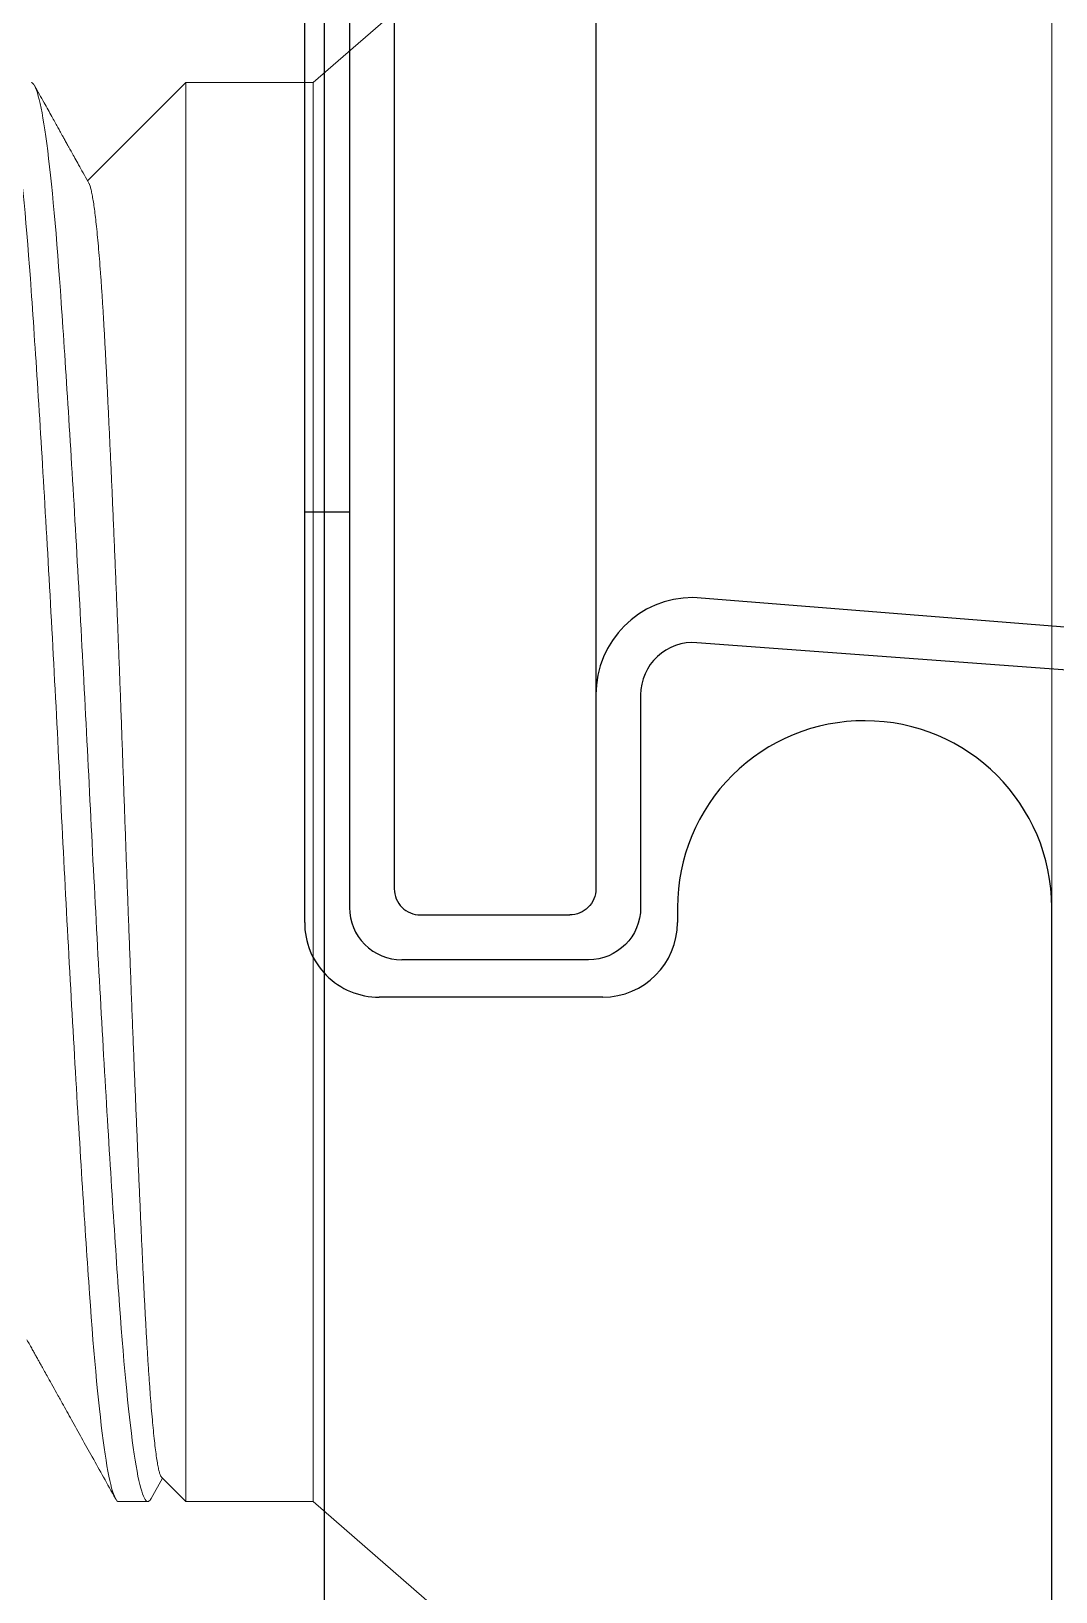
# Model space of a CAD drawing. Extents: x -82 to 113, y -82 to 93.
# Drawn here: x 7.3877 to 7.525, y 71.21 to 71.419 of the extents above; entities that cross this region are included whole.
import ezdxf

# ---------------------------------------------------------------- set-up
doc = ezdxf.new("R2010")
doc.units = 0
doc.header["$MEASUREMENT"] = 0
doc.linetypes.add('SLD-Solid', pattern=[0])
doc.layers.get('0').update_dxf_attribs({"linetype": 'CONTINUOUS'})
for name, color, linetype in [('1', 7, 'CONTINUOUS'), ('INERTIA', 7, 'CONTINUOUS'), ('VENT', 5, 'CONTINUOUS')]:
    doc.layers.add(name, color=color, linetype=linetype)

# ---------------------------------------------------------------- blocks, each defined once
blk = doc.blocks.new('Q250T190')
for p, q in [((-0.06300049999998691, 0.1809999999999974), (-0.05253921128166894, 0.04051983721100072)), ((-0.05700050000001511, 0.1809999999999974), (-0.04650049999997918, 0.03999999999999915)), ((0.06300049999998691, 0.1809999999999974), (0.05253921128166894, 0.04051983721100072)), ((0.05700050000001511, 0.1797619999999966), (0.05700050000001511, 0.1718690000000009)), ((0.05700050000001511, 0.1718690000000009), (0.04650049999997918, 0.03999999999999915)), ((-0.08800050000002102, 0.03300000000000125), (-0.05951988240082073, 0.03300000000000125)), ((0.05951988240082073, 0.03300000000000125), (0.08800050000002102, 0.03300000000000125)), ((-0.09500049999996918, 0.0009999999999976694), (-0.09500049999996918, 0.02599999999999625)), ((-0.05950050000001283, 0.02700000000000102), (-0.08549949999996898, 0.02700000000000102)), ((-0.05950050000001283, 0.02700000000000102), (0.08549950000002582, 0.02700000000000102)), ((0.09500050000002602, 0.02599999999999625), (0.09500050000002602, 0.0009999999999976694)), ((-0.0889994999999999, 0.02349999999999852), (-0.0889994999999999, 0.003500000000002501)), ((0.0889994999999999, 0.003500000000002501), (0.0889994999999999, 0.02349999999999852)), ((-0.08549949999996898, 0), (0.08549950000002582, 0)), ((-0.03500050000002375, -0.006000000000000227), (-0.04099949999999808, 0)), ((-0.03500050000002375, -0.006000000000000227), (-0.03500050000002375, 0)), ((-0.08800050000002102, -0.006000000000000227), (-0.04099949999999808, -0.006000000000000227)), ((-0.03500050000002375, -0.01200000000000045), (-0.04099949999999808, -0.006000000000000227)), ((-0.03500050000002375, -0.006000000000000227), (0.08800050000002102, -0.006000000000000227)), ((0.03499950000002627, -0.01200000000000045), (0.03499950000002627, -0.006000000000000227)), ((0.03499950000002627, -0.01200000000000045), (-0.03500050000002375, -0.01200000000000045))]:
    blk.add_line(p, q)
for centre, radius, start, end in [((-4.999999987376214e-07, 0.1809999999999974), 0.063, 0, 180), ((-4.999999987376214e-07, 0.180380999999997), 0.057003, 359.3779300000001, 179.3779139999998), ((-0.05951988240082073, 0.03999999999999915), 0.006999999999999999, 270, 4.258846122170237), ((0.05950050000001283, 0.03999999999999915), 0.013, 180, 270), ((0.05951988240082073, 0.03999999999999915), 0.006999999999999999, 175.7411538778298, 270), ((-0.08800050000002102, 0.02599999999999625), 0.007, 90, 180.0000149999999), ((-0.08549949999996898, 0.02349999999999852), 0.0035, 90, 179.9999850000001), ((-0.08549949999996898, 0.003500000000002501), 0.0035, 180, 270), ((0.08549950000002582, 0.003500000000002501), 0.0035, 270, 0), ((-0.08800050000002102, 0.0009999999999976694), 0.007, 180, 270), ((0.08800050000002102, 0.0009999999999976694), 0.007, 270, 0)]:
    blk.add_arc(centre, radius, start, end)
at = {"extrusion": (0, 0, -1)}
for centre, radius, start, end in [((0.05950050000001283, 0.03999999999999915), 0.013, 180, 270.0000610000009), ((-0.08800050000002102, 0.02599999999999625), 0.007, 90, 179.9999850000001), ((-0.08549950000002582, 0.02349999999999852), 0.0035, 90, 180.0000149999999)]:
    blk.add_arc(centre, radius, start, end, dxfattribs=at)
blk = doc.blocks.new('no 10 1 in')
at = {"color": 7, "linetype": 'SLD-Solid', "lineweight": 15}
for p, q in [((0.09893168609107761, 0.09499999921857238), (0, 0.1809999940726215)), ((0, 0.1809999940726215), (0, -0.1809999940726215)), ((0.1160000032913899, 0.09499999921857238), (0.09893168609107761, 0.09499999921857238)), ((0.09893168609107761, 0.09499999921857238), (0.09893168609107761, 0)), ((0.1192819508728462, 0.09171804963193608), (0.1160000032913899, 0.09499999921857238)), ((0.1160000032913899, -0.09499999921857238), (0.1160000032913899, 0.09499999921857238)), ((0.1206509182875948, 0.09459576305501116), (0.1191318802366936, 0.09186812456492532)), ((0.125000003072671, 0.09499999921857238), (0.1210937534063419, 0.09499999921857238)), ((0.09893168609107761, 0), (0.09893168609107761, -0.09499999921857238)), ((0.1160000032913899, -0.09499999921857238), (0.1291665784817155, -0.08183342631994606)), ((0, -0.1809999940726215), (0.09893168609107761, -0.09499999921857238)), ((0.09893168609107761, -0.09499999921857238), (0.1160000032913899, -0.09499999921857238))]:
    blk.add_line(p, q, dxfattribs=at)
for points, knots in [([(0.1210937534063419, 0.09499999921857238), (0.1210302985119824, 0.09498309724429532), (0.1209029292930381, 0.09494917092099797), (0.1207547127455655, 0.09479091560800157), (0.1206696613779172, 0.09461829692092749), (0.1206505825622912, 0.09457957490867841)], [0, 0, 0, 0, 0.435061173984304, 0.8732723060760539, 0.9999999999999999, 0.9999999999999999, 0.9999999999999999, 0.9999999999999999]), ([(0.1367187532914045, -0.09499999999999886), (0.1361172692207901, -0.09499999999999886), (0.1354424291572514, -0.0925895185295218), (0.1340888274256145, -0.08294759264762774), (0.1334139873620757, -0.07574408246503594), (0.1322110192207901, -0.05860620596040178), (0.1315361791572514, -0.04799376019042256), (0.1301825774256145, -0.0247160919589362), (0.1295077373620757, -0.01211830869155506), (0.1283047692207901, 0.01211830869155506), (0.1276299291572514, 0.0247160919589362), (0.1262763274256145, 0.04799376019042256), (0.1256014873620757, 0.05860620596041599), (0.1243985192207901, 0.07574408246503594), (0.1237236791572514, 0.08294759264762774), (0.1223700774256145, 0.0925895185295218), (0.1216952373620757, 0.09499999999999886), (0.1210937532914045, 0.09499999999999886)], [0, 0, 0, 0, 0.1250000000000001, 0.1250000000000001, 0.2500000000000002, 0.2500000000000002, 0.3750000000000003, 0.3750000000000003, 0.5000000000000003, 0.5000000000000003, 0.6250000000000003, 0.6250000000000003, 0.7500000000000003, 0.7500000000000003, 0.8750000000000002, 0.8750000000000002, 1, 1, 1, 1]), ([(0.1406250032914045, -0.09499999999999886), (0.1400235192207901, -0.09499999999999886), (0.1393486791572514, -0.0925895185295218), (0.1379950774256145, -0.08294759264761353), (0.1373202373620757, -0.07574408246503594), (0.1361172692207901, -0.05860620596040178), (0.1354424291572514, -0.04799376019042256), (0.1340888274256145, -0.0247160919589362), (0.1334139873620757, -0.01211830869155506), (0.1322110192207901, 0.01211830869155506), (0.1315361791572514, 0.0247160919589362), (0.1301825774256145, 0.04799376019042256), (0.1295077373620757, 0.05860620596041599), (0.1283047692207901, 0.07574408246503594), (0.1276299291572514, 0.08294759264762774), (0.1262763274256145, 0.0925895185295218), (0.1256014873620757, 0.09499999999999886), (0.1250000032914045, 0.09499999999999886)], [0, 0, 0, 0, 0.125, 0.125, 0.25, 0.25, 0.375, 0.375, 0.5, 0.5, 0.625, 0.625, 0.75, 0.75, 0.875, 0.875, 1, 1, 1, 1]), ([(0.1372946504188235, 0.07333238077474391), (0.1371645072225078, 0.07356549839026627), (0.1369230111387196, 0.0739980756804357), (0.1365890035674511, 0.07459647151263482), (0.1363051987678432, 0.07510496540334088), (0.1360754578246315, 0.07551663836157729), (0.1359005902908734, 0.0758299979661956), (0.1357677875783452, 0.07606798720257757), (0.1356506121049392, 0.07627798526490892), (0.135525646336248, 0.07650194451315429), (0.1353164058539846, 0.07687696754655349), (0.1350055989323664, 0.07743405240330503), (0.13454228169104, 0.07826461329324275), (0.1339732632928303, 0.0792848071065464), (0.1332941651596684, 0.08050255761764902), (0.1323941087020444, 0.08211686698913923), (0.1312751652465067, 0.08412426086508162), (0.1299350777662767, 0.08652915910516867), (0.1285116226984542, 0.08908442491744495), (0.1270047919339277, 0.09179013642496159), (0.1259726997507755, 0.09364400886600777), (0.1254426889482829, 0.0945960288852632)], [0, 0, 0, 0, 0.03290063820474807, 0.06105102305376274, 0.08444994757806369, 0.1046618093595616, 0.1191469113177272, 0.1286712173141308, 0.1382463315830779, 0.1487810725972289, 0.1602757954310777, 0.1911681366571782, 0.2273950900273147, 0.2774793520554275, 0.3351271102266535, 0.39922389917364, 0.5052496131429683, 0.6183344065712181, 0.7384833243295506, 0.8657032139345467, 1, 1, 1, 1]), ([(0.1192773332178945, 0.091713438851869), (0.1193146216024843, 0.09166791738503832), (0.1193948068207078, 0.09157002768591838), (0.1195201627170945, 0.09121905130429298), (0.1196528415150624, 0.0907047793114657), (0.1197887740789838, 0.09001621590553555), (0.1199278218637687, 0.08915268663631082), (0.1200696462423707, 0.08810963402066818), (0.1202125843303179, 0.08689882798448423), (0.120353643117312, 0.08554810305075478), (0.1204925597472197, 0.08406912819080503), (0.120629107417642, 0.08247531315575429), (0.1207656940475772, 0.08074151895860382), (0.1209033681536198, 0.07885286230722954), (0.1210419148264918, 0.076806390394907), (0.1211811132286584, 0.07460167320977007), (0.1213192726681882, 0.07226316210946493), (0.1214550462079842, 0.06981889986604983), (0.1215872888543004, 0.06727670204263347), (0.1217164767021472, 0.06464467804013907), (0.1218454080631659, 0.06190241698715226), (0.1219766101223172, 0.05902576010981875), (0.1221114066744917, 0.05601353905836959), (0.122249527526435, 0.05286805041217235), (0.1223893784030565, 0.04962624901784807), (0.1225284136969549, 0.04634806328550667), (0.122666356602565, 0.04304310332450711), (0.1228029473165293, 0.03972106468249592), (0.1229401715541485, 0.0363347087035919), (0.1230791127410953, 0.03285684792163579), (0.1232195870896362, 0.02929021739723225), (0.123361368537303, 0.02563909185377611), (0.1235027895571648, 0.02194596756035594), (0.1236417781370278, 0.01826538532708355), (0.1237781382320691, 0.01460437296447026), (0.12391170537893, 0.01096938546976389), (0.1240439911788371, 0.007320742126026403), (0.1241758458635331, 0.003629832094148355), (0.1243075913380949, -9.828264376210427e-05), (0.1244408978456022, -0.003857478380638213), (0.1245752880326449, -0.007603473303845476), (0.1247102808940213, -0.01127927192536049), (0.1248459499468595, -0.01487958065681028), (0.1249811275738466, -0.01840087753419084), (0.1251175793047992, -0.02188388265147978), (0.1252563590366549, -0.02535585186046774), (0.125397323319703, -0.02880956657445211), (0.125540263878861, -0.03223789773703345), (0.1256834772439106, -0.03559939805988677), (0.1258244195383327, -0.03883528092319466), (0.1259628704984834, -0.0419438515850743), (0.1260986572530669, -0.04492564949217126), (0.1262336840810576, -0.0478248825415335), (0.1263691590538656, -0.050662706368513), (0.1265041041908717, -0.05343175168422931), (0.1266384615101401, -0.05612502143227971), (0.1267719193448897, -0.05870979499016471), (0.1269034232870467, -0.06115485043497415), (0.1270349397210566, -0.06345792037352282), (0.1271674383834238, -0.06561965771406619), (0.1273016843012442, -0.06765978235870307), (0.1274388906095965, -0.06959328710581758), (0.1275789146563397, -0.07141162930011546), (0.1277215721524385, -0.07310801112808463), (0.1278651436331302, -0.07466066853331199), (0.1280066124260202, -0.07603942988291124), (0.1281457254200404, -0.07725059564938874), (0.1282822626458255, -0.07830297283993559), (0.1284186657389341, -0.07921859762055306), (0.1285559611587814, -0.08000171579953985), (0.1286939782517038, -0.08064989702391756), (0.1288322952209455, -0.08114127087584677), (0.1289328790702484, -0.0814273087511026), (0.1289867713766171, -0.08150257464177457), (0.1289954307712833, -0.0815146683355863)], [0, 0, 0, 0, 0.01274810360013985, 0.02741361632103769, 0.04207906373775332, 0.05673113239329888, 0.07183379206667964, 0.08695112620546049, 0.1020684520430676, 0.1171710988010843, 0.1314309685850351, 0.145703173806317, 0.1599753831780838, 0.1742352443800234, 0.1889096000639071, 0.2035973927122133, 0.2182851890951367, 0.2329595454527158, 0.2472138352548396, 0.2614806387772873, 0.2757469964523412, 0.2900006867958502, 0.3046847304100086, 0.3193830410363586, 0.3340813403849713, 0.3487653912467179, 0.3627503164733215, 0.3767475473027144, 0.3907447958443945, 0.404729717279998, 0.4191286185589755, 0.4335409707962595, 0.4479533189370155, 0.4623522191484314, 0.4762102312908076, 0.4900802221381806, 0.5039502192612988, 0.5178082286610536, 0.5320747459920375, 0.5463548584149827, 0.5606345720205372, 0.5749005381420338, 0.5886101874191778, 0.6023321181819631, 0.6160540593304541, 0.6297637062848169, 0.6438870055239069, 0.6580237588354758, 0.672160505502561, 0.6862838052410006, 0.699746395492869, 0.7132206289644383, 0.7266948526030947, 0.7401574507326711, 0.7540115331668689, 0.7678783768987815, 0.7817449348513653, 0.795598610459167, 0.8090315711959007, 0.8224768008743554, 0.8359220250829451, 0.8493549890288594, 0.8632013819365078, 0.877061235990445, 0.8909210845455678, 0.9047674838433405, 0.9178346818329731, 0.9309131658333233, 0.9439916595565265, 0.9570588402803455, 0.9705054828923618, 0.9839644520535215, 0.9974234144413182, 0.9999999999999999, 0.9999999999999999, 0.9999999999999999, 0.9999999999999999]), ([(0.1289904223916665, -0.08151745497006857), (0.1290251192251617, -0.08157968667509863), (0.1292855681720084, -0.08204682388635831), (0.1297431791526833, -0.08286774640899353), (0.1303347199305449, -0.08392905949527574), (0.1308406576440575, -0.08483689253702664), (0.1312609760450414, -0.08559120057546465), (0.1315748864386705, -0.08615457149916494), (0.1317989724882409, -0.08655677578610721), (0.1319596455123246, -0.08684515264553738), (0.1321050123642067, -0.08710608778524431), (0.1322457997981701, -0.08735880095207449), (0.1323829700464216, -0.08760502341925758), (0.1325325034870843, -0.08787345618603126), (0.1327110247137284, -0.08819391623757156), (0.1329409764060756, -0.08860674317642747), (0.1332288956357957, -0.08912364121309224), (0.1335806536480959, -0.08975521220564531), (0.1339962691771461, -0.09050147008312592), (0.1344757220830388, -0.09136244449328501), (0.1350190352766845, -0.092338155979931), (0.1356261845101017, -0.09342864374163184), (0.1360522037697933, -0.09419390302031161), (0.1362758628129654, -0.09459566222284366)], [0, 0, 0, 0, 0.01427789978936807, 0.1071758886622728, 0.1883401222248437, 0.2577660404242269, 0.3154508985250017, 0.361390284561651, 0.3870119773230735, 0.4077202525100382, 0.4275460263671825, 0.4468695459335688, 0.4656908848891401, 0.4840268444213854, 0.5084435816135948, 0.5391993541557516, 0.5787205948909063, 0.6270088070602319, 0.684064525746297, 0.7498899548987402, 0.8244857597226128, 0.9078554639329799, 0.9999999999999999, 0.9999999999999999, 0.9999999999999999, 0.9999999999999999])]:
    blk.add_open_spline(points, degree=3, knots=knots, dxfattribs=at)
blk = doc.blocks.new('HINGENEW00NEW00NEW00NEW00NEW00N')
at = {"layer": '1', "color": 1, "linetype": 'Continuous'}
blk.add_line((0.2525354271, -0.097401581), (0.2525354271, -0.68401571), dxfattribs=at)
blk = doc.blocks.new('3203-1_Sash_Component')
for p, q in [((1.318985377848691, 3.063978293318272), (0.2999987975794511, 3.063978293318272)), ((0.2999988015681538, 3.01385804987406), (0.3019988015681065, 3.01385804987406)), ((0.3119988015680975, 3.003858049874069), (0.3119988015684385, 2.973889258589751)), ((0.3019987856094304, 2.963929634558512), (0.1219988047526386, 2.963929634558398))]:
    blk.add_line(p, q)
for centre, radius, start, end in [((0.2999987975794796, 3.038978293318153), 0.02500000000011937, 90.00000000006513, 179.9999999999349), ((0.2999990071742265, 3.038858546251233), 0.02500049637801795, 179.7255643377633, 269.9995287949476), ((0.3019988015681065, 3.003858049874069), 0.009999999999990905, 0, 90), ((0.3020673924958848, 2.9738608472973), 0.009931449711292986, 269.6041951156529, 0.1639085345673489)]:
    blk.add_arc(centre, radius, start, end)
blk = doc.blocks.new('3203_Sash_Assembly')
blk.add_blockref('3203-1_Sash_Component', (0, 0))

msp = doc.modelspace()

# ---------------------------------------------------------------- block references
at = {"rotation": 270}
msp.add_blockref('Q250T190', (7.436368111461861, 71.3896629984705), dxfattribs=at)
at = {"layer": 'INERTIA', "color": 1, "xscale": -1, "zscale": -1}
msp.add_blockref('HINGENEW00NEW00NEW00NEW00NEW00N', (7.679526994482988, 71.6631584898919), dxfattribs=at)
at = {"layer": 'INERTIA', "rotation": 180}
msp.add_blockref('no 10 1 in', (7.52445826194023, 71.31712371845236), dxfattribs=at)
at = {"layer": 'VENT', "rotation": 270}
msp.add_blockref('3203_Sash_Assembly', (4.460438476903406, 71.60166229365153), dxfattribs=at)

doc.saveas('drawing.dxf')
